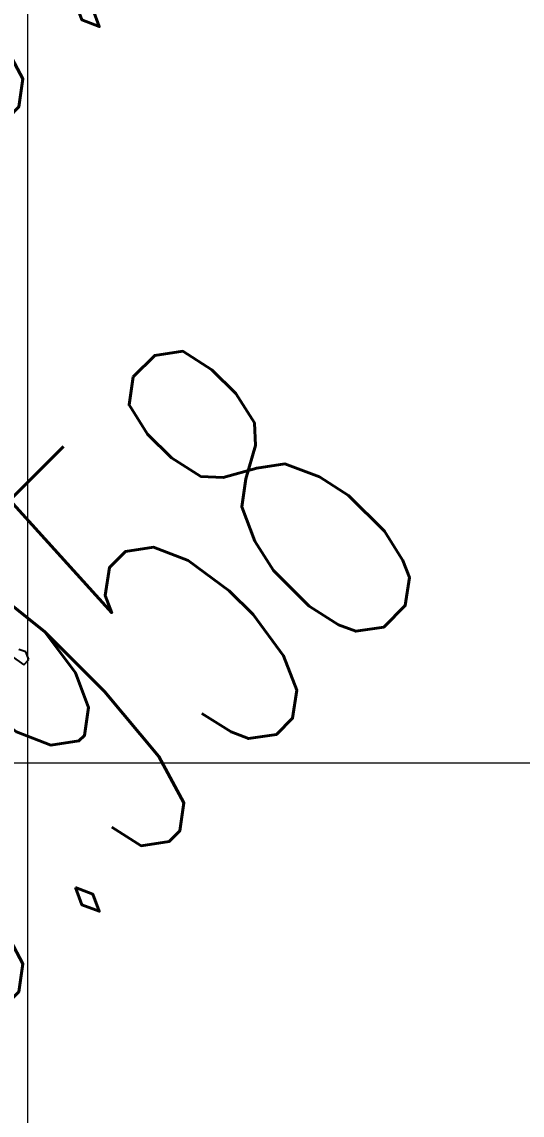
# Model space of a CAD drawing. Header units: millimetres. Extents: x 684983 to 685377, y 990360 to 990509.
# Drawn here: x 685008.001 to 685009.13, y 990443.243 to 990445.714 of the extents above; entities that cross this region are included whole.
import ezdxf

# ---------------------------------------------------------------- set-up
doc = ezdxf.new("R2010")
doc.units = ezdxf.units.MM
doc.layers.add('grid', color=8, linetype='Continuous', lineweight=9)
doc.layers.add('GRID LEVELS', color=7, linetype='Continuous', lineweight=13)
doc.layers.add('TEAK', color=7, linetype='Continuous')
doc.styles.get("Standard").update_dxf_attribs({"font": 'RomanS'})

# ---------------------------------------------------------------- blocks, each defined once
blk = doc.blocks.new('A$C25655A80')
at = {"color": 62}
for p, q in [((0.797, 1.1749), (0.7865, 1.1788)), ((0.8018, 1.1634), (0.797, 1.1749)), ((0.7749, 1.1692), (0.7941, 1.1557)), ((0.7941, 1.1557), (0.8018, 1.1634))]:
    blk.add_line(p, q, dxfattribs=at)
blk = doc.blocks.new('TR')
blk.add_blockref('A$C25655A80', (0.0192, 0.0148, 1.3453))

msp = doc.modelspace()

# ---------------------------------------------------------------- linework, layer by layer
at = {"layer": 'grid'}
for p, q in [((685008.0136, 990509.1548), (685008.0136, 990377.9235)), ((685085.1957, 990444.0381), (684982.7636, 990444.0381))]:
    msp.add_line(p, q, dxfattribs=at)

# ---------------------------------------------------------------- block references
at = {"layer": 'TEAK', "xscale": 1.5, "yscale": 1.5, "zscale": 1.5}
msp.add_blockref('TR', (685006.785, 990442.505, 99.958), dxfattribs=at)

# ---------------------------------------------------------------- texts
at = {"layer": 'GRID LEVELS', "width": 0.5}
for s, p in [('99.97', (685007.63, 990445.1578, 99.97)), ('99.958', (685007.63, 990443.1578, 99.9582))]:
    msp.add_text(s, height=0.8, rotation=45, dxfattribs=at).set_placement(p)

doc.saveas('drawing.dxf')
